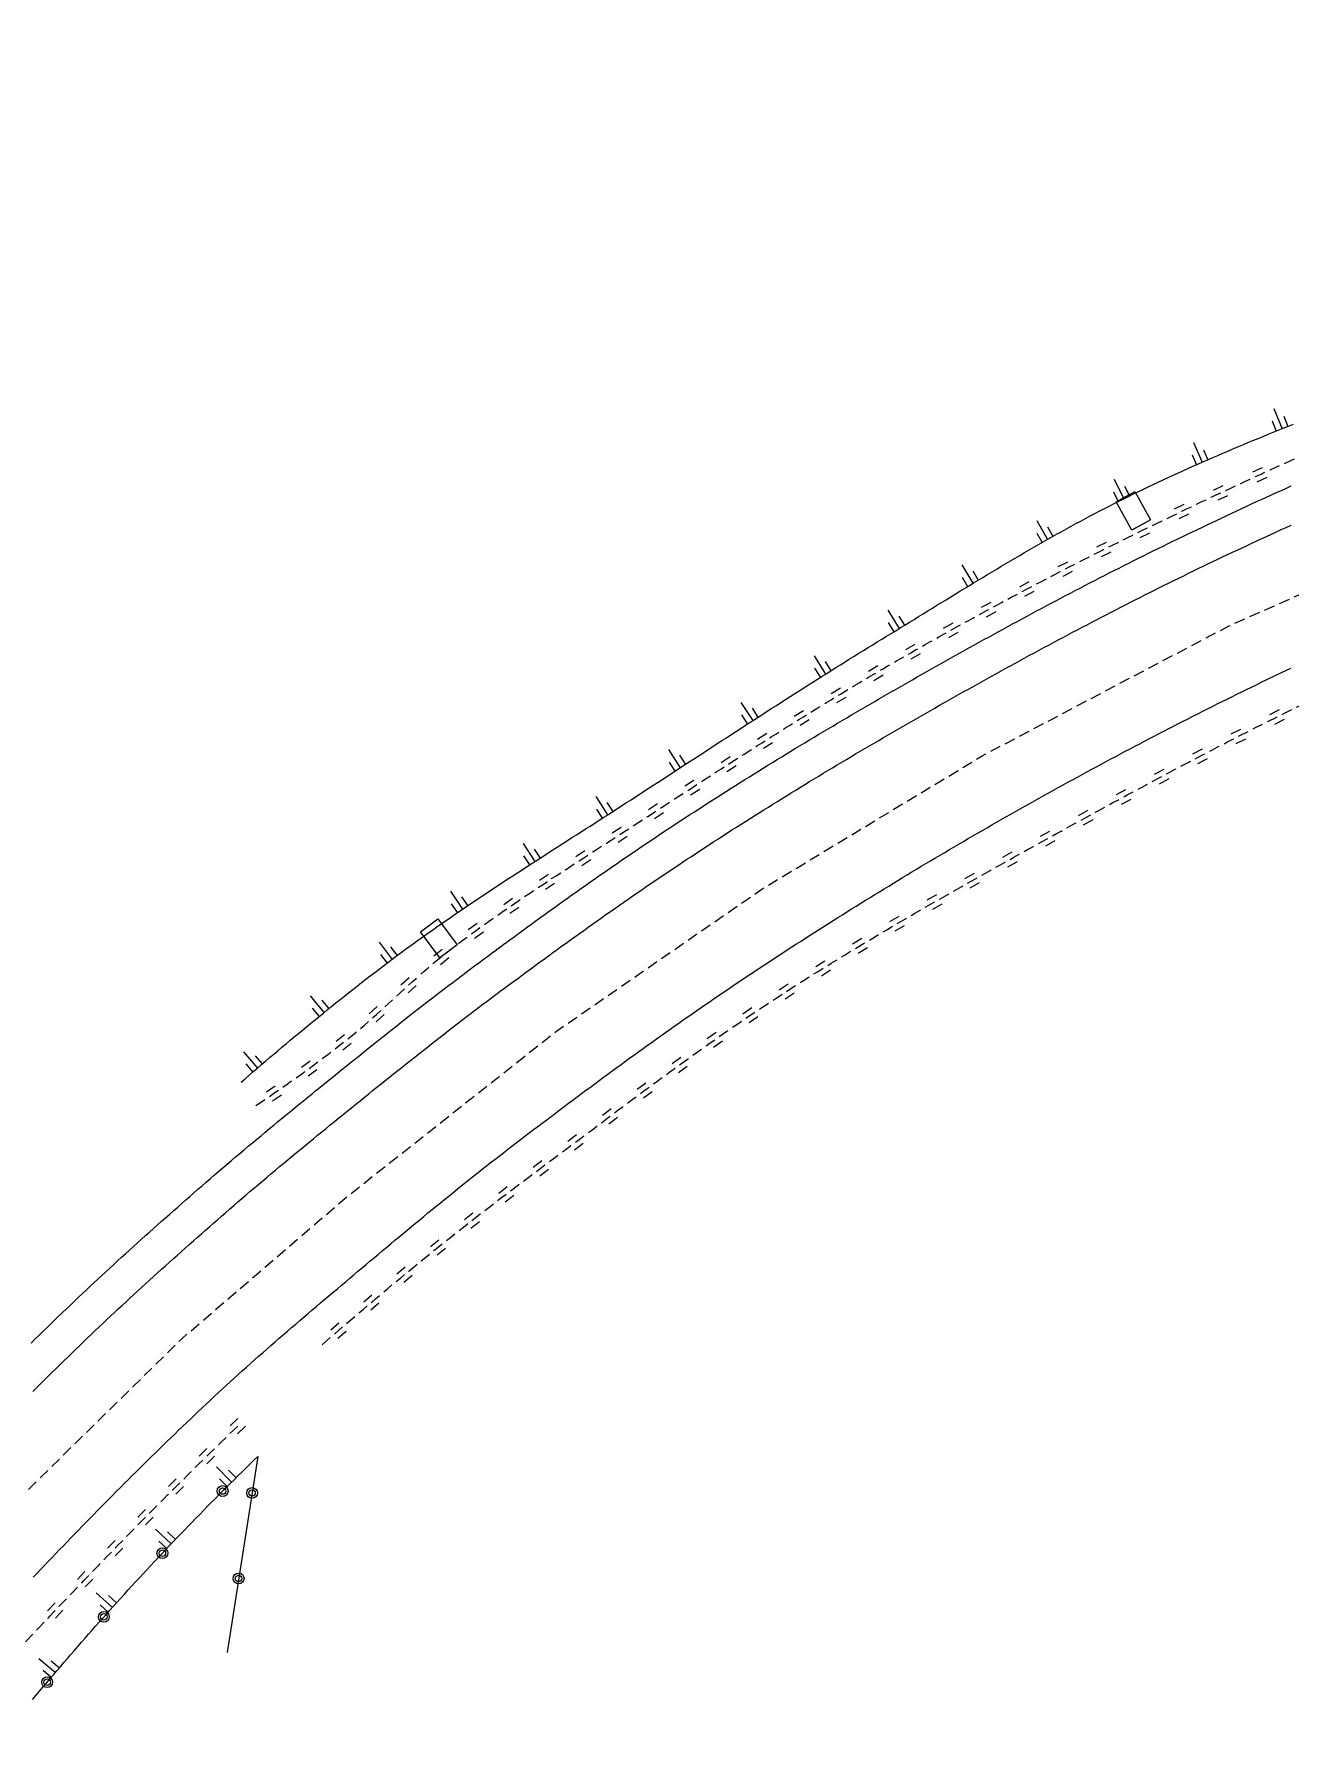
# Model space of a CAD drawing. Header units: millimetres. Extents: x 86000 to 87000, y 139999 to 141000.
# Drawn here: x 86883.2 to 86941.3, y 140386 to 140464.6 of the extents above; entities that cross this region are included whole.
import ezdxf

# ---------------------------------------------------------------- set-up
doc = ezdxf.new("R2010")
doc.units = ezdxf.units.MM
doc.linetypes.add('DASHED', pattern=[0.75, 0.5, -0.25])
doc.layers.get('0').update_dxf_attribs({"linetype": 'CONTINUOUS'})
for name, color, linetype in [('W0001', 6, 'DASHED'), ('W0008', 7, 'CONTINUOUS'), ('W0211', 2, 'CONTINUOUS'), ('W0220', 5, 'DASHED'), ('W0322', 7, 'CONTINUOUS'), ('W1471', 7, 'CONTINUOUS')]:
    doc.layers.add(name, color=color, linetype=linetype)

# ---------------------------------------------------------------- blocks, each defined once
blk = doc.blocks.new('t322o')
at = {"color": 0, "linetype": 'Continuous'}
for radius in [0.25, 0.15]:
    blk.add_circle((0, 0), radius, dxfattribs=at)
blk = doc.blocks.new('t220o')
at = {"color": 0, "linetype": 'Continuous'}
for p, q in [((-0.25, 0.25), (0.25, 0.25)), ((-0.25, -0.25), (0.25, -0.25))]:
    blk.add_line(p, q, dxfattribs=at)
blk = doc.blocks.new('t211o')
at = {"color": 0, "linetype": 'Continuous'}
for p, q in [((0, 1), (0, 0)), ((-0.289, 0.5), (-0.289, 0)), ((0.289, 0.5), (0.289, 0))]:
    blk.add_line(p, q, dxfattribs=at)
blk = doc.blocks.new('T1471')
at = {"color": 0, "linetype": 'Continuous', "flags": 128}
blk.add_lwpolyline([(-0.75, -0.5), (-0.75, 0.5), (0.75, 0.5), (0.75, -0.5), (-0.75, -0.5)], dxfattribs=at)

msp = doc.modelspace()

# ---------------------------------------------------------------- linework, layer by layer
at = {"layer": 'W0001', "flags": 128}
msp.add_lwpolyline([(86720.399, 140130.495), (86726.201, 140148.971), (86736.329, 140180.68), (86740.642, 140194.01), (86743.854, 140203.016), (86747.497, 140212.368), (86751.394, 140221.424), (86754.508, 140228.092), (86759.894, 140238.78), (86764.517, 140247.103), (86771.911, 140259.424), (86785.166, 140278.575), (86793.169, 140288.787), (86808.51, 140307.525), (86838.648, 140344.344), (86863.391, 140374.642), (86869.885, 140382.66), (86877.248, 140391.24), (86882.477, 140396.858), (86890.063, 140404.314), (86897.677, 140410.861), (86907.371, 140418.52), (86916.869, 140425.088), (86927.061, 140431.254), (86938.467, 140437.26), (86949.622, 140442.194), (86966.111, 140448.018), (86982.272, 140453.06), (87000, 140458.587)], dxfattribs=at)
at = {"layer": 'W0008', "flags": 128}
msp.add_lwpolyline([(86883.079, 140404.1), (86883.26, 140404.278), (86883.441, 140404.455), (86883.623, 140404.632), (86883.805, 140404.808), (86883.987, 140404.985), (86884.169, 140405.161), (86884.352, 140405.337), (86884.535, 140405.513), (86884.716, 140405.685), (86884.897, 140405.857), (86885.078, 140406.029), (86885.259, 140406.2), (86885.44, 140406.371), (86885.622, 140406.542), (86885.804, 140406.712), (86885.986, 140406.883), (86886.169, 140407.052), (86886.351, 140407.222), (86886.534, 140407.391), (86886.717, 140407.56), (86886.901, 140407.729), (86887.084, 140407.897), (86887.268, 140408.065), (86887.452, 140408.233), (86887.636, 140408.401), (86887.821, 140408.568), (86888.005, 140408.735), (86888.19, 140408.901), (86888.375, 140409.068), (86888.56, 140409.234), (86888.746, 140409.4), (86888.931, 140409.566), (86889.117, 140409.731), (86889.303, 140409.896), (86889.489, 140410.061), (86889.676, 140410.226), (86889.862, 140410.39), (86890.049, 140410.554), (86890.236, 140410.718), (86890.423, 140410.882), (86890.61, 140411.046), (86890.797, 140411.209), (86890.985, 140411.372), (86891.178, 140411.54), (86891.372, 140411.707), (86891.566, 140411.874), (86891.76, 140412.041), (86891.954, 140412.207), (86892.149, 140412.373), (86892.343, 140412.538), (86892.538, 140412.704), (86892.733, 140412.868), (86892.929, 140413.033), (86893.124, 140413.197), (86893.32, 140413.361), (86893.516, 140413.524), (86893.712, 140413.688), (86893.908, 140413.851), (86894.104, 140414.013), (86894.3, 140414.176), (86894.497, 140414.338), (86894.693, 140414.5), (86894.889, 140414.661, -0.00024), (86894.891, 140414.662), (86895.086, 140414.822, -0.000229), (86895.087, 140414.823), (86895.283, 140414.983, -0.000218), (86895.284, 140414.984), (86895.48, 140415.144, -0.000207), (86895.481, 140415.145), (86895.677, 140415.305, -0.000195), (86895.678, 140415.306), (86895.874, 140415.466, -0.000184), (86895.875, 140415.467), (86896.072, 140415.626, -0.000173), (86896.073, 140415.627), (86896.269, 140415.786, -0.000162), (86896.27, 140415.787), (86896.466, 140415.946, -0.000151), (86896.467, 140415.947), (86896.664, 140416.106, -0.00014), (86896.664, 140416.107), (86896.861, 140416.266, -0.000129), (86896.862, 140416.267), (86897.058, 140416.426, -0.000117), (86897.059, 140416.426), (86897.256, 140416.585, -0.000096), (86897.256, 140416.585), (86897.45, 140416.742, -0.000092), (86897.451, 140416.742), (86897.644, 140416.898, -0.000107), (86897.645, 140416.899), (86897.839, 140417.055, -0.000122), (86897.84, 140417.055), (86898.033, 140417.212, -0.000137), (86898.034, 140417.212), (86898.228, 140417.368, -0.000152), (86898.229, 140417.369), (86898.423, 140417.525, -0.000167), (86898.424, 140417.525), (86898.618, 140417.681, -0.000182), (86898.619, 140417.682), (86898.814, 140417.837, -0.000197), (86898.815, 140417.838), (86899.009, 140417.994, -0.000212), (86899.01, 140417.995), (86899.205, 140418.15, -0.000227), (86899.206, 140418.151), (86899.401, 140418.306, -0.000242), (86899.402, 140418.307), (86899.598, 140418.462), (86899.794, 140418.618), (86899.991, 140418.774), (86900.188, 140418.929), (86900.385, 140419.084), (86900.582, 140419.239), (86900.78, 140419.394), (86900.978, 140419.549), (86901.176, 140419.703), (86901.375, 140419.858), (86901.574, 140420.012), (86901.773, 140420.165), (86901.973, 140420.319), (86902.173, 140420.472), (86902.373, 140420.625), (86902.574, 140420.777), (86902.775, 140420.93), (86902.977, 140421.081), (86903.179, 140421.233), (86903.38, 140421.384), (86903.583, 140421.535, -0.000182), (86903.584, 140421.536), (86903.786, 140421.686, -0.000188), (86903.787, 140421.687), (86903.989, 140421.837, -0.000195), (86903.99, 140421.837), (86904.193, 140421.987, -0.000202), (86904.194, 140421.988), (86904.396, 140422.138, -0.000208), (86904.397, 140422.139), (86904.6, 140422.288, -0.000215), (86904.601, 140422.289), (86904.803, 140422.439, -0.000222), (86904.805, 140422.44), (86905.007, 140422.589, -0.000228), (86905.008, 140422.59), (86905.211, 140422.739, -0.000235), (86905.213, 140422.74), (86905.416, 140422.888, -0.000242), (86905.417, 140422.889), (86905.62, 140423.038, -0.000248), (86905.621, 140423.039), (86905.825, 140423.188), (86906.03, 140423.337), (86906.235, 140423.486), (86906.44, 140423.635), (86906.646, 140423.784), (86906.851, 140423.932), (86907.057, 140424.081), (86907.263, 140424.229), (86907.469, 140424.376), (86907.676, 140424.524), (86907.882, 140424.671), (86908.089, 140424.818), (86908.296, 140424.965), (86908.504, 140425.112), (86908.711, 140425.258), (86908.919, 140425.404), (86909.127, 140425.55), (86909.335, 140425.696), (86909.544, 140425.841), (86909.753, 140425.986), (86909.962, 140426.131), (86910.171, 140426.275), (86910.381, 140426.419), (86910.591, 140426.563), (86910.801, 140426.706), (86911.011, 140426.849), (86911.222, 140426.992), (86911.433, 140427.135), (86911.644, 140427.277), (86911.856, 140427.419), (86912.068, 140427.56), (86912.28, 140427.701), (86912.493, 140427.842), (86912.702, 140427.98), (86912.912, 140428.118), (86913.122, 140428.256), (86913.332, 140428.393), (86913.543, 140428.53), (86913.753, 140428.667), (86913.964, 140428.803), (86914.175, 140428.939), (86914.386, 140429.075), (86914.597, 140429.21), (86914.809, 140429.346), (86915.02, 140429.48), (86915.232, 140429.615), (86915.444, 140429.749), (86915.656, 140429.883), (86915.868, 140430.017), (86916.081, 140430.15), (86916.293, 140430.283), (86916.506, 140430.416), (86916.719, 140430.548), (86916.932, 140430.68), (86917.145, 140430.812), (86917.359, 140430.944), (86917.572, 140431.075), (86917.786, 140431.206), (86918, 140431.336), (86918.214, 140431.467), (86918.428, 140431.597), (86918.643, 140431.727), (86918.857, 140431.857), (86919.072, 140431.986), (86919.287, 140432.115), (86919.502, 140432.244), (86919.717, 140432.372), (86919.932, 140432.5), (86920.147, 140432.628), (86920.363, 140432.756), (86920.579, 140432.884), (86920.794, 140433.011), (86921.01, 140433.138), (86921.226, 140433.265), (86921.443, 140433.391), (86921.659, 140433.517), (86921.875, 140433.643), (86922.092, 140433.769), (86922.309, 140433.894), (86922.526, 140434.02), (86922.742, 140434.144, -0.000232), (86922.743, 140434.145), (86922.961, 140434.27, -0.000196), (86922.962, 140434.27), (86923.179, 140434.395, -0.000199), (86923.18, 140434.396), (86923.398, 140434.52, -0.000202), (86923.399, 140434.521), (86923.616, 140434.645, -0.000206), (86923.618, 140434.646), (86923.835, 140434.77, -0.000209), (86923.836, 140434.771), (86924.054, 140434.895, -0.000213), (86924.055, 140434.896), (86924.273, 140435.019, -0.000216), (86924.275, 140435.02), (86924.493, 140435.144, -0.000219), (86924.494, 140435.144), (86924.712, 140435.268, -0.000223), (86924.713, 140435.269), (86924.931, 140435.392, -0.000226), (86924.933, 140435.392), (86925.151, 140435.515, -0.00023), (86925.152, 140435.516), (86925.371, 140435.639, -0.000233), (86925.372, 140435.64), (86925.591, 140435.762, -0.000236), (86925.592, 140435.763), (86925.81, 140435.886, -0.00024), (86925.812, 140435.886), (86926.031, 140436.009, -0.000243), (86926.032, 140436.009), (86926.251, 140436.131, -0.000247), (86926.252, 140436.132), (86926.472, 140436.254), (86926.693, 140436.377), (86926.913, 140436.499), (86927.134, 140436.621), (86927.355, 140436.742), (86927.576, 140436.864), (86927.797, 140436.985), (86928.019, 140437.106), (86928.24, 140437.227), (86928.462, 140437.347), (86928.684, 140437.468), (86928.906, 140437.588), (86929.128, 140437.707), (86929.35, 140437.827), (86929.573, 140437.946), (86929.796, 140438.065), (86930.018, 140438.184), (86930.241, 140438.303), (86930.465, 140438.421), (86930.688, 140438.539), (86930.911, 140438.657), (86931.135, 140438.774), (86931.359, 140438.891), (86931.583, 140439.008), (86931.807, 140439.125), (86932.031, 140439.241), (86932.256, 140439.357), (86932.481, 140439.473), (86932.706, 140439.589), (86932.931, 140439.704), (86933.156, 140439.819), (86933.381, 140439.933), (86933.607, 140440.048), (86933.833, 140440.162), (86934.059, 140440.275), (86934.285, 140440.388), (86934.512, 140440.501), (86934.738, 140440.614), (86934.965, 140440.727), (86935.192, 140440.839), (86935.419, 140440.95), (86935.646, 140441.061), (86935.872, 140441.172), (86936.099, 140441.282), (86936.325, 140441.392), (86936.552, 140441.501), (86936.779, 140441.61), (86937.006, 140441.719), (86937.233, 140441.828), (86937.461, 140441.936), (86937.688, 140442.044), (86937.916, 140442.152), (86938.144, 140442.259), (86938.372, 140442.366), (86938.6, 140442.473), (86938.828, 140442.579), (86939.056, 140442.686), (86939.285, 140442.791), (86939.513, 140442.897), (86939.742, 140443.002), (86939.971, 140443.107), (86940.2, 140443.211), (86940.429, 140443.316), (86940.658, 140443.42), (86940.888, 140443.523), (86941.117, 140443.626), (86941.347, 140443.729)], format="xyb", dxfattribs=at)
for points in [[(86883.168, 140401.864), (86883.345, 140402.041), (86883.523, 140402.218), (86883.701, 140402.395), (86883.879, 140402.571), (86884.057, 140402.747), (86884.236, 140402.923), (86884.415, 140403.099), (86884.594, 140403.274), (86884.774, 140403.449), (86884.954, 140403.624), (86885.134, 140403.799), (86885.314, 140403.973), (86885.495, 140404.147), (86885.676, 140404.32), (86885.855, 140404.491), (86886.033, 140404.661), (86886.212, 140404.831), (86886.392, 140405.001), (86886.571, 140405.17), (86886.751, 140405.339), (86886.931, 140405.507), (86887.111, 140405.676), (86887.292, 140405.844), (86887.473, 140406.012), (86887.654, 140406.179), (86887.835, 140406.347), (86888.017, 140406.514), (86888.199, 140406.68), (86888.381, 140406.847), (86888.563, 140407.013), (86888.745, 140407.179), (86888.928, 140407.345), (86889.111, 140407.51), (86889.294, 140407.675), (86889.478, 140407.84), (86889.661, 140408.005), (86889.845, 140408.17), (86890.029, 140408.334), (86890.214, 140408.498), (86890.398, 140408.662), (86890.583, 140408.825), (86890.768, 140408.989), (86890.953, 140409.152), (86891.138, 140409.315), (86891.323, 140409.478), (86891.509, 140409.64), (86891.695, 140409.803), (86891.881, 140409.965), (86892.067, 140410.127), (86892.258, 140410.293), (86892.45, 140410.458), (86892.641, 140410.623), (86892.833, 140410.788), (86893.026, 140410.952), (86893.218, 140411.116), (86893.411, 140411.28), (86893.604, 140411.444), (86893.797, 140411.607), (86893.991, 140411.77), (86894.184, 140411.933), (86894.378, 140412.095), (86894.573, 140412.257), (86894.767, 140412.419), (86894.961, 140412.581), (86895.156, 140412.742), (86895.351, 140412.904), (86895.546, 140413.065), (86895.742, 140413.225), (86895.937, 140413.386), (86896.133, 140413.546), (86896.328, 140413.707), (86896.524, 140413.867), (86896.72, 140414.027), (86896.916, 140414.186), (86897.113, 140414.346), (86897.309, 140414.506), (86897.506, 140414.665), (86897.702, 140414.824), (86897.899, 140414.983), (86898.096, 140415.142), (86898.292, 140415.301), (86898.486, 140415.458), (86898.68, 140415.614), (86898.874, 140415.77), (86899.068, 140415.926), (86899.262, 140416.082), (86899.456, 140416.238), (86899.65, 140416.394), (86899.845, 140416.549), (86900.039, 140416.705), (86900.234, 140416.86), (86900.429, 140417.015), (86900.623, 140417.17), (86900.819, 140417.325), (86901.014, 140417.479), (86901.209, 140417.633), (86901.405, 140417.787), (86901.601, 140417.941), (86901.797, 140418.095), (86901.993, 140418.248), (86902.189, 140418.401), (86902.386, 140418.554), (86902.583, 140418.706), (86902.78, 140418.858), (86902.977, 140419.01), (86903.175, 140419.161), (86903.373, 140419.312), (86903.571, 140419.463), (86903.77, 140419.613), (86903.969, 140419.763), (86904.168, 140419.912), (86904.367, 140420.061), (86904.569, 140420.212), (86904.771, 140420.362), (86904.973, 140420.512), (86905.175, 140420.662), (86905.378, 140420.812), (86905.58, 140420.961), (86905.783, 140421.111), (86905.986, 140421.26), (86906.188, 140421.409), (86906.391, 140421.558), (86906.595, 140421.707), (86906.798, 140421.855), (86907.001, 140422.003), (86907.205, 140422.151), (86907.409, 140422.299), (86907.612, 140422.447), (86907.816, 140422.594), (86908.021, 140422.741), (86908.225, 140422.888), (86908.43, 140423.035), (86908.634, 140423.181), (86908.839, 140423.327), (86909.045, 140423.473), (86909.25, 140423.619), (86909.455, 140423.764), (86909.661, 140423.909), (86909.867, 140424.054), (86910.073, 140424.198), (86910.279, 140424.342), (86910.486, 140424.486), (86910.693, 140424.63), (86910.9, 140424.773), (86911.107, 140424.916), (86911.314, 140425.059), (86911.522, 140425.201), (86911.73, 140425.343), (86911.938, 140425.484), (86912.147, 140425.626), (86912.355, 140425.766), (86912.564, 140425.907), (86912.773, 140426.047), (86912.983, 140426.187), (86913.192, 140426.326), (86913.402, 140426.465), (86913.61, 140426.602), (86913.818, 140426.739), (86914.026, 140426.875), (86914.234, 140427.011), (86914.442, 140427.147), (86914.651, 140427.282), (86914.859, 140427.417), (86915.068, 140427.552), (86915.277, 140427.687), (86915.487, 140427.821), (86915.696, 140427.955), (86915.906, 140428.088), (86916.116, 140428.221), (86916.326, 140428.354), (86916.536, 140428.487), (86916.746, 140428.62), (86916.957, 140428.752), (86917.168, 140428.883), (86917.378, 140429.015), (86917.59, 140429.146), (86917.801, 140429.277), (86918.012, 140429.408), (86918.224, 140429.538), (86918.436, 140429.669), (86918.647, 140429.798), (86918.86, 140429.928), (86919.072, 140430.057), (86919.284, 140430.186), (86919.497, 140430.315), (86919.71, 140430.444), (86919.922, 140430.572), (86920.136, 140430.7), (86920.349, 140430.828), (86920.562, 140430.955), (86920.776, 140431.083), (86920.989, 140431.21), (86921.203, 140431.336), (86921.417, 140431.463), (86921.631, 140431.589), (86921.846, 140431.715), (86922.06, 140431.841), (86922.275, 140431.966), (86922.49, 140432.092), (86922.704, 140432.217), (86922.919, 140432.341), (86923.135, 140432.466), (86923.35, 140432.59), (86923.565, 140432.714), (86923.783, 140432.839), (86924, 140432.964), (86924.218, 140433.088), (86924.435, 140433.213), (86924.653, 140433.337), (86924.871, 140433.461), (86925.088, 140433.585), (86925.306, 140433.708), (86925.525, 140433.832), (86925.743, 140433.955), (86925.961, 140434.078), (86926.179, 140434.201), (86926.398, 140434.323), (86926.617, 140434.446), (86926.835, 140434.568), (86927.054, 140434.69), (86927.273, 140434.812), (86927.492, 140434.933), (86927.711, 140435.055), (86927.931, 140435.176), (86928.15, 140435.297), (86928.37, 140435.417), (86928.589, 140435.538), (86928.809, 140435.658), (86929.029, 140435.778), (86929.249, 140435.897), (86929.47, 140436.017), (86929.69, 140436.136), (86929.91, 140436.255), (86930.131, 140436.373), (86930.352, 140436.492), (86930.573, 140436.61), (86930.794, 140436.728), (86931.015, 140436.845), (86931.236, 140436.963), (86931.458, 140437.08), (86931.679, 140437.197), (86931.901, 140437.313), (86932.123, 140437.429), (86932.345, 140437.545), (86932.568, 140437.661), (86932.79, 140437.776), (86933.013, 140437.891), (86933.235, 140438.006), (86933.458, 140438.12), (86933.681, 140438.234), (86933.904, 140438.348), (86934.128, 140438.462), (86934.351, 140438.575), (86934.575, 140438.688), (86934.799, 140438.8), (86935.023, 140438.913), (86935.247, 140439.025), (86935.472, 140439.136), (86935.696, 140439.247), (86935.921, 140439.358), (86936.146, 140439.469), (86936.37, 140439.579), (86936.595, 140439.688), (86936.819, 140439.797), (86937.044, 140439.906), (86937.269, 140440.015), (86937.494, 140440.123), (86937.719, 140440.231), (86937.944, 140440.339), (86938.169, 140440.446), (86938.395, 140440.553), (86938.62, 140440.66), (86938.846, 140440.766), (86939.072, 140440.872), (86939.298, 140440.978), (86939.524, 140441.084), (86939.75, 140441.189), (86939.977, 140441.294), (86940.204, 140441.398), (86940.43, 140441.502), (86940.657, 140441.606), (86940.884, 140441.71), (86941.111, 140441.813), (86941.339, 140441.916)], [(86883.183, 140393.275), (86883.356, 140393.458), (86883.53, 140393.64), (86883.704, 140393.823), (86883.877, 140394.005), (86884.052, 140394.187), (86884.226, 140394.369), (86884.4, 140394.55), (86884.575, 140394.731), (86884.749, 140394.912), (86884.924, 140395.093), (86885.099, 140395.274), (86885.274, 140395.454), (86885.449, 140395.634), (86885.625, 140395.814), (86885.8, 140395.994), (86885.976, 140396.174), (86886.152, 140396.353), (86886.329, 140396.532), (86886.505, 140396.711), (86886.682, 140396.89), (86886.859, 140397.068), (86887.036, 140397.247), (86887.214, 140397.425), (86887.391, 140397.603), (86887.569, 140397.78), (86887.747, 140397.957), (86887.925, 140398.135), (86888.104, 140398.311), (86888.283, 140398.488), (86888.462, 140398.665), (86888.641, 140398.841), (86888.821, 140399.017), (86889, 140399.192), (86889.18, 140399.368), (86889.361, 140399.543), (86889.541, 140399.717), (86889.722, 140399.892), (86889.903, 140400.066), (86890.085, 140400.24), (86890.266, 140400.414), (86890.448, 140400.588), (86890.63, 140400.761), (86890.813, 140400.934), (86890.996, 140401.106), (86891.179, 140401.278), (86891.362, 140401.45), (86891.546, 140401.622), (86891.73, 140401.794), (86891.914, 140401.965), (86892.1, 140402.136), (86892.286, 140402.307), (86892.472, 140402.477), (86892.659, 140402.647), (86892.846, 140402.816), (86893.034, 140402.985), (86893.223, 140403.153), (86893.411, 140403.321), (86893.6, 140403.489), (86893.79, 140403.656), (86893.979, 140403.822), (86894.169, 140403.989), (86894.36, 140404.154), (86894.551, 140404.32), (86894.741, 140404.485), (86894.933, 140404.65), (86895.124, 140404.815), (86895.316, 140404.979), (86895.508, 140405.143), (86895.7, 140405.307), (86895.892, 140405.471), (86896.084, 140405.634), (86896.277, 140405.798), (86896.47, 140405.961), (86896.662, 140406.124), (86896.855, 140406.287), (86897.048, 140406.45), (86897.241, 140406.613), (86897.434, 140406.776), (86897.627, 140406.938), (86897.817, 140407.098), (86898.006, 140407.258), (86898.196, 140407.417), (86898.385, 140407.577), (86898.575, 140407.736), (86898.765, 140407.896), (86898.954, 140408.055), (86899.144, 140408.214), (86899.334, 140408.374), (86899.524, 140408.533), (86899.714, 140408.692), (86899.905, 140408.85), (86900.095, 140409.009), (86900.285, 140409.167), (86900.476, 140409.326), (86900.667, 140409.484), (86900.858, 140409.642), (86901.049, 140409.8), (86901.24, 140409.957), (86901.431, 140410.114), (86901.623, 140410.272), (86901.815, 140410.428), (86902.007, 140410.585), (86902.199, 140410.741), (86902.391, 140410.897), (86902.584, 140411.053), (86902.777, 140411.209), (86902.97, 140411.364), (86903.163, 140411.519), (86903.357, 140411.673), (86903.551, 140411.828), (86903.745, 140411.981), (86903.939, 140412.135), (86904.134, 140412.288), (86904.329, 140412.441), (86904.525, 140412.593), (86904.72, 140412.745), (86904.916, 140412.897), (86905.113, 140413.048), (86905.313, 140413.202), (86905.513, 140413.355), (86905.714, 140413.509), (86905.914, 140413.662), (86906.115, 140413.815), (86906.316, 140413.968), (86906.516, 140414.12), (86906.717, 140414.273), (86906.919, 140414.425), (86907.12, 140414.577), (86907.321, 140414.729), (86907.523, 140414.881), (86907.724, 140415.033), (86907.926, 140415.184), (86908.128, 140415.335), (86908.33, 140415.486), (86908.533, 140415.637), (86908.735, 140415.787), (86908.938, 140415.938), (86909.14, 140416.088), (86909.343, 140416.238), (86909.546, 140416.387), (86909.749, 140416.537), (86909.953, 140416.686), (86910.156, 140416.835), (86910.36, 140416.983), (86910.564, 140417.132), (86910.768, 140417.28), (86910.973, 140417.428), (86911.177, 140417.576), (86911.382, 140417.723), (86911.587, 140417.87), (86911.792, 140418.017), (86911.997, 140418.163), (86912.202, 140418.31), (86912.408, 140418.456), (86912.614, 140418.601), (86912.82, 140418.747), (86913.026, 140418.892), (86913.233, 140419.037), (86913.44, 140419.181), (86913.647, 140419.326), (86913.854, 140419.469), (86914.061, 140419.613), (86914.269, 140419.756), (86914.477, 140419.899), (86914.685, 140420.042), (86914.893, 140420.184), (86915.102, 140420.326), (86915.311, 140420.468), (86915.52, 140420.609), (86915.729, 140420.75), (86915.939, 140420.89), (86916.149, 140421.031), (86916.359, 140421.17), (86916.569, 140421.31), (86916.779, 140421.449), (86916.989, 140421.587), (86917.2, 140421.726), (86917.411, 140421.864), (86917.621, 140422.002), (86917.832, 140422.14), (86918.044, 140422.277), (86918.255, 140422.414), (86918.466, 140422.551), (86918.678, 140422.687), (86918.89, 140422.824), (86919.102, 140422.96), (86919.314, 140423.095), (86919.526, 140423.231), (86919.739, 140423.366), (86919.952, 140423.501), (86920.165, 140423.635), (86920.378, 140423.77), (86920.591, 140423.904), (86920.804, 140424.038), (86921.018, 140424.171), (86921.231, 140424.304), (86921.445, 140424.437), (86921.659, 140424.57), (86921.873, 140424.702), (86922.088, 140424.835), (86922.302, 140424.966), (86922.517, 140425.098), (86922.732, 140425.229), (86922.947, 140425.361), (86923.162, 140425.491), (86923.377, 140425.622), (86923.592, 140425.752), (86923.808, 140425.882), (86924.024, 140426.012), (86924.24, 140426.141), (86924.456, 140426.271), (86924.672, 140426.4), (86924.889, 140426.528), (86925.105, 140426.657), (86925.322, 140426.785), (86925.539, 140426.913), (86925.756, 140427.04), (86925.973, 140427.168), (86926.191, 140427.295), (86926.408, 140427.422), (86926.626, 140427.548), (86926.844, 140427.675), (86927.062, 140427.801), (86927.28, 140427.927), (86927.499, 140428.052), (86927.717, 140428.178), (86927.936, 140428.303), (86928.155, 140428.427), (86928.374, 140428.552), (86928.593, 140428.676), (86928.812, 140428.8), (86929.031, 140428.924), (86929.251, 140429.047), (86929.471, 140429.171), (86929.691, 140429.294), (86929.911, 140429.416), (86930.131, 140429.539), (86930.351, 140429.661), (86930.572, 140429.783), (86930.792, 140429.904), (86931.013, 140430.025), (86931.234, 140430.146), (86931.455, 140430.267), (86931.676, 140430.388), (86931.897, 140430.508), (86932.118, 140430.628), (86932.34, 140430.747), (86932.562, 140430.867), (86932.783, 140430.986), (86933.005, 140431.105), (86933.228, 140431.223), (86933.45, 140431.341), (86933.672, 140431.459), (86933.895, 140431.577), (86934.117, 140431.694), (86934.34, 140431.812), (86934.563, 140431.928), (86934.786, 140432.045), (86935.01, 140432.161), (86935.233, 140432.277), (86935.456, 140432.393), (86935.68, 140432.509), (86935.904, 140432.624), (86936.128, 140432.739), (86936.352, 140432.853), (86936.576, 140432.968), (86936.801, 140433.082), (86937.025, 140433.195), (86937.25, 140433.309), (86937.475, 140433.422), (86937.7, 140433.535), (86937.925, 140433.648), (86938.15, 140433.76), (86938.375, 140433.872), (86938.601, 140433.984), (86938.827, 140434.095), (86939.053, 140434.206), (86939.279, 140434.317), (86939.505, 140434.428), (86939.731, 140434.538), (86939.957, 140434.648), (86940.184, 140434.758), (86940.411, 140434.868), (86940.637, 140434.977), (86940.864, 140435.086), (86941.092, 140435.195), (86941.319, 140435.303)]]:
    msp.add_lwpolyline(points, dxfattribs=at)
at = {"layer": 'W0211', "flags": 128}
msp.add_lwpolyline([(86892.793, 140416.158), (86892.981, 140416.322), (86893.168, 140416.485), (86893.356, 140416.648), (86893.544, 140416.811), (86893.733, 140416.973), (86893.921, 140417.134), (86894.111, 140417.296), (86894.3, 140417.457), (86894.49, 140417.617), (86894.68, 140417.778), (86894.87, 140417.938), (86895.061, 140418.097), (86895.251, 140418.256), (86895.443, 140418.415), (86895.634, 140418.574), (86895.826, 140418.732), (86896.018, 140418.889), (86896.211, 140419.047), (86896.404, 140419.203), (86896.597, 140419.36), (86896.79, 140419.516), (86896.984, 140419.672), (86897.178, 140419.828), (86897.372, 140419.983), (86897.567, 140420.137), (86897.762, 140420.292), (86897.962, 140420.449), (86898.162, 140420.607), (86898.363, 140420.764), (86898.564, 140420.92), (86898.766, 140421.076), (86898.967, 140421.232), (86899.17, 140421.387), (86899.372, 140421.541), (86899.576, 140421.695), (86899.779, 140421.848), (86899.983, 140422.001), (86900.188, 140422.153), (86900.393, 140422.304), (86900.598, 140422.455), (86900.804, 140422.605), (86901.011, 140422.754), (86901.218, 140422.902), (86901.426, 140423.05), (86901.634, 140423.197), (86901.839, 140423.34), (86902.044, 140423.483), (86902.249, 140423.625), (86902.455, 140423.767), (86902.661, 140423.908), (86902.867, 140424.049), (86903.073, 140424.189), (86903.28, 140424.329), (86903.487, 140424.468), (86903.695, 140424.607), (86903.902, 140424.746), (86904.11, 140424.884), (86904.318, 140425.022), (86904.526, 140425.16), (86904.735, 140425.297), (86904.943, 140425.435), (86905.152, 140425.571), (86905.361, 140425.708), (86905.57, 140425.844), (86905.78, 140425.98), (86905.989, 140426.116), (86906.199, 140426.252), (86906.408, 140426.387), (86906.618, 140426.522), (86906.828, 140426.658), (86907.038, 140426.793), (86907.248, 140426.928), (86907.458, 140427.062), (86907.668, 140427.197), (86907.878, 140427.332), (86908.089, 140427.467), (86908.299, 140427.601), (86908.509, 140427.736), (86908.719, 140427.87), (86908.929, 140428.005), (86909.14, 140428.14), (86909.35, 140428.275), (86909.56, 140428.409), (86909.77, 140428.544), (86909.98, 140428.679), (86910.19, 140428.815), (86910.4, 140428.95), (86910.609, 140429.085), (86910.819, 140429.221), (86911.029, 140429.357), (86911.239, 140429.494), (86911.449, 140429.63), (86911.659, 140429.766), (86911.869, 140429.903), (86912.079, 140430.039), (86912.289, 140430.176), (86912.499, 140430.313), (86912.709, 140430.449), (86912.919, 140430.586), (86913.129, 140430.723), (86913.338, 140430.859), (86913.548, 140430.996), (86913.758, 140431.133), (86913.968, 140431.269), (86914.178, 140431.406), (86914.388, 140431.543), (86914.598, 140431.679), (86914.808, 140431.816), (86915.018, 140431.952), (86915.228, 140432.089), (86915.438, 140432.225), (86915.648, 140432.361), (86915.858, 140432.498), (86916.068, 140432.634), (86916.279, 140432.77), (86916.489, 140432.906), (86916.699, 140433.042), (86916.91, 140433.177), (86917.12, 140433.313), (86917.331, 140433.448), (86917.542, 140433.584), (86917.752, 140433.719), (86917.963, 140433.854), (86918.174, 140433.989), (86918.385, 140434.124), (86918.596, 140434.259), (86918.808, 140434.393), (86919.019, 140434.527), (86919.231, 140434.662), (86919.442, 140434.796), (86919.654, 140434.929), (86919.866, 140435.063), (86920.078, 140435.196), (86920.29, 140435.329), (86920.502, 140435.462), (86920.715, 140435.595), (86920.927, 140435.727), (86921.14, 140435.859), (86921.353, 140435.991), (86921.566, 140436.123), (86921.779, 140436.254), (86921.993, 140436.386), (86922.206, 140436.516), (86922.42, 140436.647), (86922.632, 140436.777), (86922.845, 140436.906), (86923.057, 140437.036), (86923.268, 140437.166), (86923.48, 140437.296), (86923.692, 140437.426), (86923.904, 140437.556), (86924.116, 140437.687), (86924.328, 140437.817), (86924.539, 140437.947), (86924.751, 140438.077), (86924.963, 140438.208), (86925.175, 140438.338), (86925.387, 140438.468), (86925.599, 140438.598), (86925.811, 140438.728), (86926.023, 140438.857), (86926.235, 140438.987), (86926.448, 140439.116), (86926.66, 140439.245), (86926.873, 140439.374), (86927.085, 140439.502), (86927.298, 140439.631), (86927.511, 140439.759), (86927.725, 140439.886), (86927.938, 140440.014), (86928.152, 140440.141), (86928.366, 140440.267), (86928.58, 140440.393), (86928.794, 140440.519), (86929.009, 140440.645), (86929.224, 140440.769), (86929.439, 140440.894), (86929.655, 140441.018), (86929.871, 140441.141), (86930.087, 140441.264), (86930.303, 140441.386), (86930.52, 140441.507), (86930.737, 140441.628), (86930.955, 140441.749), (86931.173, 140441.868), (86931.391, 140441.987), (86931.61, 140442.106), (86931.829, 140442.223), (86932.048, 140442.34), (86932.268, 140442.456), (86932.489, 140442.571), (86932.71, 140442.686), (86932.931, 140442.8), (86933.153, 140442.912), (86933.376, 140443.024), (86933.599, 140443.135), (86933.825, 140443.247), (86934.052, 140443.358), (86934.279, 140443.468), (86934.506, 140443.578), (86934.734, 140443.686), (86934.962, 140443.794), (86935.19, 140443.902), (86935.419, 140444.008), (86935.648, 140444.114), (86935.877, 140444.22), (86936.106, 140444.324), (86936.336, 140444.428), (86936.566, 140444.532), (86936.796, 140444.635), (86937.026, 140444.737), (86937.257, 140444.839), (86937.488, 140444.94), (86937.719, 140445.04), (86937.95, 140445.14), (86938.182, 140445.24), (86938.414, 140445.339), (86938.645, 140445.437), (86938.878, 140445.535), (86939.11, 140445.633), (86939.343, 140445.73), (86939.575, 140445.827), (86939.808, 140445.923), (86940.041, 140446.019), (86940.274, 140446.114), (86940.508, 140446.209), (86940.741, 140446.304), (86940.975, 140446.398), (86941.209, 140446.492), (86941.443, 140446.586)], dxfattribs=at)
at = {"layer": 'W0220', "flags": 128}
for points in [[(86893.476, 140415.091), (86893.685, 140415.228), (86893.893, 140415.367), (86894.1, 140415.507), (86894.307, 140415.647), (86894.513, 140415.788), (86894.719, 140415.93), (86894.923, 140416.073), (86895.128, 140416.217), (86895.331, 140416.362), (86895.534, 140416.508), (86895.737, 140416.654), (86895.939, 140416.801), (86896.14, 140416.95), (86896.34, 140417.099), (86896.54, 140417.249), (86896.739, 140417.399), (86896.938, 140417.551), (86897.136, 140417.704), (86897.333, 140417.857), (86897.53, 140418.011), (86897.726, 140418.166), (86897.92, 140418.322), (86898.111, 140418.479), (86898.301, 140418.639), (86898.489, 140418.8), (86898.676, 140418.962), (86898.862, 140419.126), (86899.047, 140419.291), (86899.231, 140419.457), (86899.415, 140419.623), (86899.598, 140419.79), (86899.78, 140419.958), (86899.963, 140420.126), (86900.145, 140420.293), (86900.328, 140420.461), (86900.511, 140420.628), (86900.695, 140420.794), (86900.879, 140420.96), (86901.064, 140421.124), (86901.25, 140421.288), (86901.438, 140421.45), (86901.626, 140421.611), (86901.817, 140421.77), (86902.009, 140421.926), (86902.202, 140422.081), (86902.398, 140422.234), (86902.599, 140422.387), (86902.8, 140422.54), (86903.002, 140422.692), (86903.205, 140422.843), (86903.408, 140422.993), (86903.612, 140423.142), (86903.817, 140423.29), (86904.022, 140423.437), (86904.227, 140423.584), (86904.433, 140423.73), (86904.64, 140423.875), (86904.847, 140424.019), (86905.054, 140424.163), (86905.262, 140424.306), (86905.471, 140424.449), (86905.679, 140424.591), (86905.888, 140424.732), (86906.098, 140424.873), (86906.307, 140425.013), (86906.517, 140425.153), (86906.728, 140425.293), (86906.938, 140425.432), (86907.149, 140425.571), (86907.36, 140425.709), (86907.572, 140425.848), (86907.783, 140425.985), (86907.995, 140426.123), (86908.206, 140426.26), (86908.418, 140426.398), (86908.63, 140426.535), (86908.842, 140426.672), (86909.055, 140426.808), (86909.267, 140426.945), (86909.479, 140427.082), (86909.691, 140427.219), (86909.904, 140427.355), (86910.116, 140427.492), (86910.328, 140427.629), (86910.54, 140427.766), (86910.752, 140427.903), (86910.964, 140428.04), (86911.176, 140428.177), (86911.387, 140428.315), (86911.598, 140428.452), (86911.809, 140428.589), (86912.019, 140428.726), (86912.23, 140428.863), (86912.44, 140429), (86912.651, 140429.137), (86912.861, 140429.274), (86913.072, 140429.411), (86913.283, 140429.548), (86913.493, 140429.684), (86913.704, 140429.821), (86913.915, 140429.958), (86914.126, 140430.094), (86914.337, 140430.23), (86914.548, 140430.367), (86914.759, 140430.503), (86914.97, 140430.639), (86915.181, 140430.775), (86915.393, 140430.91), (86915.604, 140431.046), (86915.816, 140431.181), (86916.027, 140431.317), (86916.239, 140431.452), (86916.451, 140431.587), (86916.663, 140431.721), (86916.875, 140431.856), (86917.087, 140431.99), (86917.299, 140432.124), (86917.512, 140432.258), (86917.724, 140432.392), (86917.937, 140432.526), (86918.15, 140432.659), (86918.363, 140432.792), (86918.576, 140432.924), (86918.79, 140433.057), (86919.003, 140433.189), (86919.217, 140433.321), (86919.431, 140433.453), (86919.645, 140433.584), (86919.859, 140433.715), (86920.074, 140433.846), (86920.288, 140433.976), (86920.503, 140434.106), (86920.718, 140434.236), (86920.934, 140434.366), (86921.149, 140434.495), (86921.365, 140434.624), (86921.581, 140434.752), (86921.797, 140434.88), (86922.013, 140435.008), (86922.23, 140435.135), (86922.447, 140435.262), (86922.664, 140435.388), (86922.881, 140435.514), (86923.1, 140435.641), (86923.319, 140435.767), (86923.538, 140435.892), (86923.757, 140436.018), (86923.977, 140436.143), (86924.196, 140436.268), (86924.416, 140436.392), (86924.636, 140436.516), (86924.856, 140436.64), (86925.076, 140436.763), (86925.296, 140436.887), (86925.517, 140437.009), (86925.738, 140437.132), (86925.959, 140437.254), (86926.18, 140437.376), (86926.401, 140437.498), (86926.622, 140437.619), (86926.844, 140437.74), (86927.065, 140437.861), (86927.287, 140437.982), (86927.509, 140438.102), (86927.732, 140438.221), (86927.954, 140438.341), (86928.176, 140438.46), (86928.399, 140438.579), (86928.622, 140438.698), (86928.845, 140438.816), (86929.068, 140438.934), (86929.291, 140439.052), (86929.515, 140439.169), (86929.738, 140439.286), (86929.962, 140439.403), (86930.186, 140439.52), (86930.41, 140439.636), (86930.634, 140439.752), (86930.859, 140439.867), (86931.083, 140439.983), (86931.308, 140440.098), (86931.533, 140440.213), (86931.758, 140440.327), (86931.983, 140440.441), (86932.209, 140440.555), (86932.434, 140440.669), (86932.66, 140440.782), (86932.886, 140440.895), (86933.112, 140441.008), (86933.338, 140441.12), (86933.564, 140441.232), (86933.79, 140441.344), (86934.017, 140441.456), (86934.244, 140441.567), (86934.469, 140441.678), (86934.695, 140441.788), (86934.921, 140441.898), (86935.147, 140442.008), (86935.374, 140442.118), (86935.6, 140442.227), (86935.826, 140442.336), (86936.053, 140442.445), (86936.279, 140442.554), (86936.506, 140442.663), (86936.733, 140442.771), (86936.959, 140442.879), (86937.186, 140442.987), (86937.413, 140443.095), (86937.641, 140443.202), (86937.868, 140443.31), (86938.095, 140443.417), (86938.323, 140443.523), (86938.55, 140443.63), (86938.778, 140443.736), (86939.006, 140443.842), (86939.234, 140443.948), (86939.462, 140444.053), (86939.69, 140444.158), (86939.918, 140444.263), (86940.147, 140444.368), (86940.375, 140444.473), (86940.604, 140444.577), (86940.833, 140444.681), (86941.062, 140444.784), (86941.291, 140444.888), (86941.52, 140444.991), (86941.749, 140445.094), (86941.978, 140445.196), (86942.208, 140445.298), (86942.437, 140445.4), (86942.667, 140445.502), (86942.897, 140445.604), (86943.127, 140445.705), (86943.357, 140445.806), (86943.587, 140445.906), (86943.818, 140446.006), (86944.048, 140446.106), (86944.279, 140446.206), (86944.51, 140446.305), (86944.741, 140446.404), (86944.972, 140446.503), (86945.203, 140446.602), (86945.434, 140446.7), (86945.666, 140446.798), (86945.898, 140446.895), (86946.129, 140446.992), (86946.361, 140447.089), (86946.593, 140447.186), (86946.826, 140447.282), (86947.058, 140447.378), (86947.29, 140447.473), (86947.523, 140447.569), (86947.756, 140447.664), (86947.989, 140447.758), (86948.222, 140447.853), (86948.455, 140447.946), (86948.686, 140448.039), (86948.918, 140448.131), (86949.149, 140448.223), (86949.38, 140448.315), (86949.612, 140448.407), (86949.844, 140448.498), (86950.076, 140448.588), (86950.308, 140448.679), (86950.54, 140448.769), (86950.772, 140448.858), (86951.004, 140448.948), (86951.237, 140449.037), (86951.469, 140449.126), (86951.702, 140449.214), (86951.935, 140449.302), (86952.168, 140449.39), (86952.401, 140449.477), (86952.634, 140449.564), (86952.867, 140449.651), (86953.1, 140449.738), (86953.334, 140449.824), (86953.567, 140449.91), (86953.801, 140449.995), (86954.035, 140450.08), (86954.269, 140450.165), (86954.503, 140450.249), (86954.737, 140450.334), (86954.971, 140450.417), (86955.206, 140450.501), (86955.44, 140450.584), (86955.675, 140450.667), (86955.91, 140450.749), (86956.145, 140450.832), (86956.38, 140450.913), (86956.615, 140450.995), (86956.85, 140451.076), (86957.085, 140451.157), (86957.321, 140451.237), (86957.556, 140451.318), (86957.792, 140451.398), (86958.028, 140451.477), (86958.264, 140451.556), (86958.5, 140451.635), (86958.736, 140451.714), (86958.972, 140451.792), (86959.209, 140451.87), (86959.445, 140451.948), (86959.682, 140452.025), (86959.919, 140452.102), (86960.156, 140452.178), (86960.393, 140452.255), (86960.63, 140452.33), (86960.867, 140452.406), (86961.104, 140452.481), (86961.342, 140452.556), (86961.579, 140452.631), (86961.817, 140452.705), (86991.803, 140462.078), (87000, 140464.623)], [(86896.539, 140404.022), (86896.727, 140404.187), (86896.916, 140404.352), (86897.104, 140404.517), (86897.293, 140404.681), (86897.482, 140404.845), (86897.671, 140405.008), (86897.861, 140405.171), (86898.051, 140405.334), (86898.241, 140405.497), (86898.431, 140405.659), (86898.622, 140405.822), (86898.813, 140405.983), (86899.004, 140406.145), (86899.195, 140406.306), (86899.386, 140406.467), (86899.578, 140406.628), (86899.77, 140406.788), (86899.963, 140406.948), (86900.155, 140407.108), (86900.348, 140407.267), (86900.541, 140407.426), (86900.734, 140407.585), (86900.928, 140407.743), (86901.122, 140407.902), (86901.316, 140408.06), (86901.51, 140408.217), (86901.705, 140408.375), (86901.899, 140408.532), (86902.093, 140408.687), (86902.287, 140408.842), (86902.482, 140408.997), (86902.676, 140409.151), (86902.872, 140409.305), (86903.067, 140409.459), (86903.263, 140409.612), (86903.459, 140409.765), (86903.655, 140409.917), (86903.851, 140410.069), (86904.048, 140410.221), (86904.245, 140410.372), (86904.442, 140410.523), (86904.64, 140410.674), (86904.837, 140410.825), (86905.035, 140410.975), (86905.233, 140411.125), (86905.432, 140411.275), (86905.63, 140411.425), (86905.828, 140411.574), (86906.027, 140411.723), (86906.226, 140411.872), (86906.425, 140412.021), (86906.624, 140412.17), (86906.824, 140412.319), (86907.023, 140412.468), (86907.223, 140412.618), (86907.422, 140412.767), (86907.621, 140412.917), (86907.821, 140413.066), (86908.02, 140413.216), (86908.219, 140413.365), (86908.419, 140413.515), (86908.618, 140413.665), (86908.817, 140413.815), (86909.016, 140413.964), (86909.216, 140414.114), (86909.415, 140414.264), (86909.614, 140414.413), (86909.814, 140414.563), (86910.013, 140414.712), (86910.213, 140414.861), (86910.412, 140415.01), (86910.612, 140415.159), (86910.812, 140415.308), (86911.012, 140415.457), (86911.212, 140415.605), (86911.412, 140415.754), (86911.613, 140415.902), (86911.813, 140416.05), (86912.014, 140416.198), (86912.215, 140416.345), (86912.416, 140416.492), (86912.617, 140416.639), (86912.819, 140416.786), (86913.02, 140416.932), (86913.222, 140417.078), (86913.424, 140417.224), (86913.627, 140417.369), (86913.829, 140417.514), (86914.032, 140417.659), (86914.235, 140417.803), (86914.439, 140417.947), (86914.643, 140418.091), (86914.847, 140418.234), (86915.051, 140418.376), (86915.256, 140418.518), (86915.461, 140418.66), (86915.666, 140418.801), (86915.872, 140418.942), (86916.078, 140419.082), (86916.284, 140419.222), (86916.491, 140419.361), (86916.699, 140419.5), (86916.906, 140419.638), (86917.114, 140419.775), (86917.323, 140419.912), (86917.533, 140420.049), (86917.743, 140420.186), (86917.954, 140420.322), (86918.164, 140420.457), (86918.375, 140420.593), (86918.587, 140420.727), (86918.798, 140420.862), (86919.01, 140420.995), (86919.222, 140421.129), (86919.434, 140421.262), (86919.647, 140421.394), (86919.86, 140421.526), (86920.073, 140421.658), (86920.286, 140421.79), (86920.5, 140421.92), (86920.713, 140422.051), (86920.927, 140422.181), (86921.141, 140422.311), (86921.356, 140422.441), (86921.57, 140422.57), (86921.785, 140422.699), (86922, 140422.827), (86922.215, 140422.955), (86922.431, 140423.083), (86922.646, 140423.211), (86922.862, 140423.338), (86923.078, 140423.465), (86923.294, 140423.591), (86923.51, 140423.718), (86923.726, 140423.844), (86923.943, 140423.969), (86924.16, 140424.095), (86924.376, 140424.22), (86924.593, 140424.345), (86924.811, 140424.47), (86925.028, 140424.595), (86925.245, 140424.719), (86925.463, 140424.843), (86925.68, 140424.967), (86925.898, 140425.091), (86926.116, 140425.214), (86926.334, 140425.338), (86926.552, 140425.461), (86926.77, 140425.584), (86926.989, 140425.707), (86927.207, 140425.829), (86927.426, 140425.952), (86927.644, 140426.074), (86927.863, 140426.196), (86928.081, 140426.319), (86928.3, 140426.441), (86928.519, 140426.562), (86928.738, 140426.684), (86928.957, 140426.806), (86929.176, 140426.927), (86929.395, 140427.049), (86929.614, 140427.17), (86929.833, 140427.292), (86930.053, 140427.413), (86930.27, 140427.533), (86930.487, 140427.653), (86930.705, 140427.773), (86930.922, 140427.893), (86931.14, 140428.013), (86931.358, 140428.132), (86931.575, 140428.252), (86931.793, 140428.371), (86932.011, 140428.491), (86932.229, 140428.61), (86932.447, 140428.729), (86932.665, 140428.848), (86932.883, 140428.966), (86933.102, 140429.085), (86933.32, 140429.203), (86933.538, 140429.322), (86933.757, 140429.44), (86933.975, 140429.558), (86934.194, 140429.675), (86934.413, 140429.793), (86934.631, 140429.91), (86934.85, 140430.028), (86935.069, 140430.145), (86935.288, 140430.261), (86935.508, 140430.378), (86935.727, 140430.494), (86935.946, 140430.611), (86936.166, 140430.727), (86936.386, 140430.843), (86936.605, 140430.958), (86936.825, 140431.074), (86937.045, 140431.189), (86937.265, 140431.304), (86937.485, 140431.418), (86937.706, 140431.533), (86937.926, 140431.647), (86938.147, 140431.761), (86938.368, 140431.875), (86938.588, 140431.988), (86938.809, 140432.102), (86939.031, 140432.215), (86939.252, 140432.327), (86939.473, 140432.44), (86939.695, 140432.552), (86939.916, 140432.664), (86940.138, 140432.776), (86940.36, 140432.887), (86940.582, 140432.998), (86940.805, 140433.109), (86941.027, 140433.219), (86941.25, 140433.329), (86941.472, 140433.439), (86941.695, 140433.549), (86941.918, 140433.658), (86942.141, 140433.767), (86942.365, 140433.876), (86942.588, 140433.984), (86942.812, 140434.092), (86943.036, 140434.2), (86943.26, 140434.307), (86943.484, 140434.414), (86943.709, 140434.52), (86943.933, 140434.627), (86944.158, 140434.732), (86944.383, 140434.838), (86944.612, 140434.945), (86944.841, 140435.051), (86945.07, 140435.157), (86945.3, 140435.263), (86945.53, 140435.367), (86945.759, 140435.472), (86945.99, 140435.576), (86946.22, 140435.679), (86946.45, 140435.783), (86946.681, 140435.885), (86946.912, 140435.987), (86947.143, 140436.089), (86947.374, 140436.19), (86947.606, 140436.291), (86947.837, 140436.392), (86948.069, 140436.492), (86948.301, 140436.591), (86948.533, 140436.69), (86948.765, 140436.789), (86948.998, 140436.887), (86949.23, 140436.985), (86949.463, 140437.083), (86949.696, 140437.18), (86949.929, 140437.277), (86950.163, 140437.373), (86950.396, 140437.469), (86950.63, 140437.565), (86950.863, 140437.66), (86951.097, 140437.755), (86951.331, 140437.85), (86951.565, 140437.944), (86951.8, 140438.038), (86952.034, 140438.131), (86952.269, 140438.225), (86952.504, 140438.317), (86952.739, 140438.41), (86952.974, 140438.502), (86953.209, 140438.594), (86953.444, 140438.685), (86953.68, 140438.777), (86953.915, 140438.868), (86954.151, 140438.958), (86954.387, 140439.049), (86954.623, 140439.139), (86954.857, 140439.228), (86955.092, 140439.317), (86955.327, 140439.405), (86955.562, 140439.494), (86955.797, 140439.582), (86956.032, 140439.669), (86956.267, 140439.757), (86956.503, 140439.844), (86956.738, 140439.931), (86956.974, 140440.017), (86957.209, 140440.103), (86957.445, 140440.189), (86957.681, 140440.275), (86957.917, 140440.36), (86958.153, 140440.445), (86958.389, 140440.53), (86958.626, 140440.615), (86958.862, 140440.699), (86959.098, 140440.783), (86959.335, 140440.866), (86959.572, 140440.949), (86959.808, 140441.032), (86960.045, 140441.115), (86960.282, 140441.197), (86960.519, 140441.28), (86960.757, 140441.361), (86960.994, 140441.443), (86961.231, 140441.524), (86961.469, 140441.605), (86961.706, 140441.685), (86961.944, 140441.766), (86962.182, 140441.846), (86962.42, 140441.926), (86962.658, 140442.005), (86962.896, 140442.084), (86963.134, 140442.163), (86963.372, 140442.241), (86963.611, 140442.32), (86963.849, 140442.398), (86964.088, 140442.475), (86964.327, 140442.552), (86964.565, 140442.63), (86964.804, 140442.706), (86965.043, 140442.783), (86965.283, 140442.859), (86965.522, 140442.935), (86965.761, 140443.01), (86966, 140443.086), (86966.24, 140443.16), (86966.48, 140443.235), (86966.719, 140443.31), (86966.959, 140443.384), (86967.199, 140443.457), (86967.439, 140443.531), (86989.386, 140450.43)], [(86816.11, 140309.217), (86832.772, 140329.796), (86852.51, 140353.797), (86870.427, 140375.988), (86870.584, 140376.185), (86870.741, 140376.382), (86870.898, 140376.578), (86871.055, 140376.775), (86871.212, 140376.971), (86871.37, 140377.167), (86871.527, 140377.363), (86871.686, 140377.559), (86871.844, 140377.754), (86872.002, 140377.949), (86872.161, 140378.144), (86872.32, 140378.339), (86872.479, 140378.534), (86872.639, 140378.728), (86872.798, 140378.923), (86872.958, 140379.117), (86873.118, 140379.311), (86873.279, 140379.505), (86873.439, 140379.698), (86873.6, 140379.892), (86873.761, 140380.085), (86873.922, 140380.278), (86874.083, 140380.471), (86874.245, 140380.663), (86874.407, 140380.856), (86874.569, 140381.048), (86874.732, 140381.24), (86874.894, 140381.432), (86875.057, 140381.624), (86875.22, 140381.815), (86875.383, 140382.006), (86875.547, 140382.197), (86875.71, 140382.388), (86875.874, 140382.579), (86876.038, 140382.77), (86876.203, 140382.96), (86876.367, 140383.15), (86876.532, 140383.34), (86876.697, 140383.53), (86876.863, 140383.72), (86877.028, 140383.909), (86877.194, 140384.098), (86877.36, 140384.287), (86877.525, 140384.475), (86877.691, 140384.663), (86877.858, 140384.851), (86878.024, 140385.039), (86878.19, 140385.226), (86878.357, 140385.413), (86878.524, 140385.6), (86878.691, 140385.787), (86878.859, 140385.974), (86879.027, 140386.16), (86879.194, 140386.346), (86879.362, 140386.532), (86879.531, 140386.718), (86879.699, 140386.904), (86879.868, 140387.089), (86880.037, 140387.275), (86880.206, 140387.46), (86880.375, 140387.645), (86880.544, 140387.829), (86880.714, 140388.014), (86880.884, 140388.198), (86881.054, 140388.383), (86881.224, 140388.567), (86881.394, 140388.751), (86881.565, 140388.935), (86881.735, 140389.118), (86881.906, 140389.302), (86882.077, 140389.485), (86882.248, 140389.668), (86882.419, 140389.851), (86882.591, 140390.034), (86882.762, 140390.217), (86882.934, 140390.4), (86883.106, 140390.582), (86883.278, 140390.764), (86883.45, 140390.947), (86883.622, 140391.129), (86883.794, 140391.311), (86883.967, 140391.493), (86884.14, 140391.675), (86884.312, 140391.856), (86884.485, 140392.038), (86884.658, 140392.219), (86884.831, 140392.401), (86885.005, 140392.582), (86885.178, 140392.763), (86885.351, 140392.944), (86885.525, 140393.125), (86885.699, 140393.306), (86885.873, 140393.487), (86886.047, 140393.668), (86886.222, 140393.849), (86886.397, 140394.03), (86886.572, 140394.21), (86886.747, 140394.391), (86886.923, 140394.571), (86887.098, 140394.751), (86887.274, 140394.931), (86887.45, 140395.111), (86887.626, 140395.291), (86887.802, 140395.47), (86887.978, 140395.649), (86888.155, 140395.828), (86888.332, 140396.007), (86888.508, 140396.186), (86888.686, 140396.365), (86888.863, 140396.543), (86889.04, 140396.721), (86889.218, 140396.899), (86889.395, 140397.077), (86889.573, 140397.255), (86889.751, 140397.433), (86889.93, 140397.61), (86890.108, 140397.787), (86890.287, 140397.964), (86890.466, 140398.141), (86890.644, 140398.318), (86890.824, 140398.494), (86891.003, 140398.671), (86891.182, 140398.847), (86891.362, 140399.023), (86891.542, 140399.199), (86891.722, 140399.375), (86891.902, 140399.55), (86892.082, 140399.725), (86892.263, 140399.901), (86892.443, 140400.076), (86892.624, 140400.25), (86892.805, 140400.425)]]:
    msp.add_lwpolyline(points, dxfattribs=at)
at = {"layer": 'W0322', "flags": 128}
msp.add_lwpolyline([(86883.148, 140387.623), (86883.308, 140387.813), (86883.468, 140388.002), (86883.629, 140388.192), (86883.79, 140388.381), (86883.951, 140388.571), (86884.112, 140388.76), (86884.274, 140388.949), (86884.435, 140389.137), (86884.597, 140389.326), (86884.759, 140389.514), (86884.922, 140389.702), (86885.085, 140389.89), (86885.248, 140390.077), (86885.411, 140390.265), (86885.575, 140390.452), (86885.739, 140390.638), (86885.903, 140390.825), (86886.067, 140391.011), (86886.232, 140391.197), (86886.398, 140391.383), (86886.563, 140391.568), (86886.729, 140391.754), (86886.895, 140391.938), (86887.062, 140392.123), (86887.232, 140392.311), (86887.402, 140392.498), (86887.573, 140392.685), (86887.744, 140392.872), (86887.915, 140393.058), (86888.087, 140393.244), (86888.259, 140393.43), (86888.431, 140393.616), (86888.603, 140393.801), (86888.776, 140393.986), (86888.95, 140394.17), (86889.123, 140394.355), (86889.297, 140394.539), (86889.471, 140394.722), (86889.646, 140394.906), (86889.82, 140395.089), (86889.995, 140395.272), (86890.171, 140395.454), (86890.347, 140395.636), (86890.523, 140395.818), (86890.699, 140395.999), (86890.876, 140396.181), (86891.053, 140396.362), (86891.23, 140396.542), (86891.408, 140396.722), (86891.586, 140396.902), (86891.764, 140397.082), (86891.943, 140397.261), (86892.122, 140397.441), (86892.301, 140397.619), (86892.481, 140397.798), (86892.661, 140397.976), (86892.841, 140398.154), (86893.021, 140398.331), (86893.202, 140398.508), (86893.383, 140398.685), (86893.565, 140398.862), (86892.141, 140389.796)], dxfattribs=at)

# ---------------------------------------------------------------- block references
at = {"layer": 'W0211'}
for p, rotation in [((86940.917, 140446.375), 21.98922520759712), ((86937.229, 140444.826), 23.78563338098943), ((86933.603, 140443.138), 26.26092182992461), ((86930.074, 140441.256), 29.59395069696029), ((86926.628, 140439.226), 31.27557936934716), ((86923.218, 140437.135), 31.51651392884385), ((86919.816, 140435.031), 32.22066409110538), ((86916.445, 140432.877), 32.88151249213748), ((86913.091, 140430.698), 33.07220400257711), ((86909.735, 140428.522), 32.71954682868027), ((86906.368, 140426.361), 32.86565865524118), ((86903.029, 140424.159), 34.19290596924582), ((86899.77, 140421.841), 36.96785354952998), ((86896.619, 140419.378), 38.92699571351832), ((86893.548, 140416.814), 40.70081436001823), ((86892.353, 140397.671), 44.81653297448847), ((86889.556, 140394.812), 46.42100065960568), ((86886.839, 140391.877), 48.03736780846405), ((86884.204, 140388.867), 49.46640006915255)]:
    msp.add_blockref('t211o', p, dxfattribs=dict(at, rotation=rotation))
at = {"layer": 'W0220'}
for p, rotation in [((86939.896, 140444.253), 24.69348287129548), ((86938.082, 140443.411), 25.19224413693573), ((86936.276, 140442.553), 25.65581093427772), ((86934.476, 140441.681), 26.03254195869091), ((86932.683, 140440.794), 26.58778860992061), ((86930.9, 140439.889), 27.18612453607713), ((86929.126, 140438.965), 27.7954196841167), ((86927.362, 140438.022), 28.41554290651113), ((86925.609, 140437.06), 29.04634811399127), ((86923.866, 140436.079), 29.68767390814189), ((86922.134, 140435.079), 30.43001183661621), ((86920.417, 140434.054), 31.19780366877233), ((86918.712, 140433.008), 31.8341344446616), ((86940.693, 140433.053), 26.48984875947493), ((86938.908, 140432.152), 27.06717195856848), ((86917.017, 140431.946), 32.33875368565987), ((86915.331, 140430.871), 32.7115781996186), ((86937.131, 140431.234), 27.57674252935784), ((86913.65, 140429.786), 32.95261218366948), ((86935.362, 140430.3), 28.01847340088577), ((86933.6, 140429.355), 28.39233251765937), ((86911.973, 140428.696), 33.06188803256046), ((86931.843, 140428.399), 28.69832426552381), ((86910.296, 140427.608), 32.81475553119273), ((86930.091, 140427.434), 28.93647372211166), ((86908.614, 140426.524), 32.87869901319979), ((86928.342, 140426.464), 29.11210549928825), ((86906.939, 140425.432), 33.35703802612285), ((86926.597, 140425.486), 29.40705908239305), ((86905.279, 140424.317), 34.38668335656834), ((86924.859, 140424.498), 29.8272077708159), ((86923.128, 140423.494), 30.37258602000486), ((86903.644, 140423.165), 35.93077280197568), ((86902.049, 140421.959), 38.63687948885807), ((86921.409, 140422.473), 31.04313810374268), ((86919.703, 140421.429), 31.83864016205138), ((86900.537, 140420.651), 42.18786784400994), ((86918.013, 140420.36), 32.75860486875808), ((86899.059, 140419.302), 42.01313868575697), ((86916.342, 140419.261), 33.92883869442139), ((86897.532, 140418.012), 38.34579696820585), ((86914.694, 140418.127), 35.02976984207778), ((86895.939, 140416.802), 36.38276661986384), ((86913.066, 140416.965), 35.87965122907499), ((86894.307, 140415.647), 34.17320880747633), ((86911.453, 140415.784), 36.47788919037903), ((86909.849, 140414.589), 36.82439760700252), ((86908.249, 140413.388), 36.91925213453515), ((86906.649, 140412.189), 36.7624894962195), ((86905.051, 140410.987), 37.14983909636615), ((86903.464, 140409.769), 37.83052956295713), ((86901.895, 140408.528), 38.87861133014285), ((86900.345, 140407.265), 39.58556591914218), ((86898.811, 140405.982), 40.29266855726707), ((86897.292, 140404.68), 40.99970388640857), ((86892.637, 140400.263), 43.98557995752694), ((86891.204, 140398.868), 44.42344255896766), ((86889.782, 140397.463), 44.86137871731044), ((86888.37, 140396.046), 45.29933725521785), ((86886.969, 140394.619), 45.7372670147921), ((86885.579, 140393.181), 46.16313856065715), ((86884.197, 140391.735), 46.43827753313523)]:
    msp.add_blockref('t220o', p, dxfattribs=dict(at, rotation=rotation))
at = {"layer": 'W0322'}
for p, rotation in [((86891.938, 140397.257), 45.11730278353219), ((86893.299, 140397.168), 261.0729638438939), ((86889.153, 140394.386), 46.62156649058846), ((86892.678, 140393.216), 261.0729638438939), ((86886.448, 140391.44), 48.24685613205585), ((86883.824, 140388.421), 49.60528416229075)]:
    msp.add_blockref('t322o', p, dxfattribs=dict(at, rotation=rotation))
at = {"layer": 'W1471'}
for p, rotation in [((86934.043, 140442.58), 298.8883333740284), ((86901.933, 140422.813), 306.8666775383255)]:
    msp.add_blockref('T1471', p, dxfattribs=dict(at, rotation=rotation))

doc.saveas('drawing.dxf')
